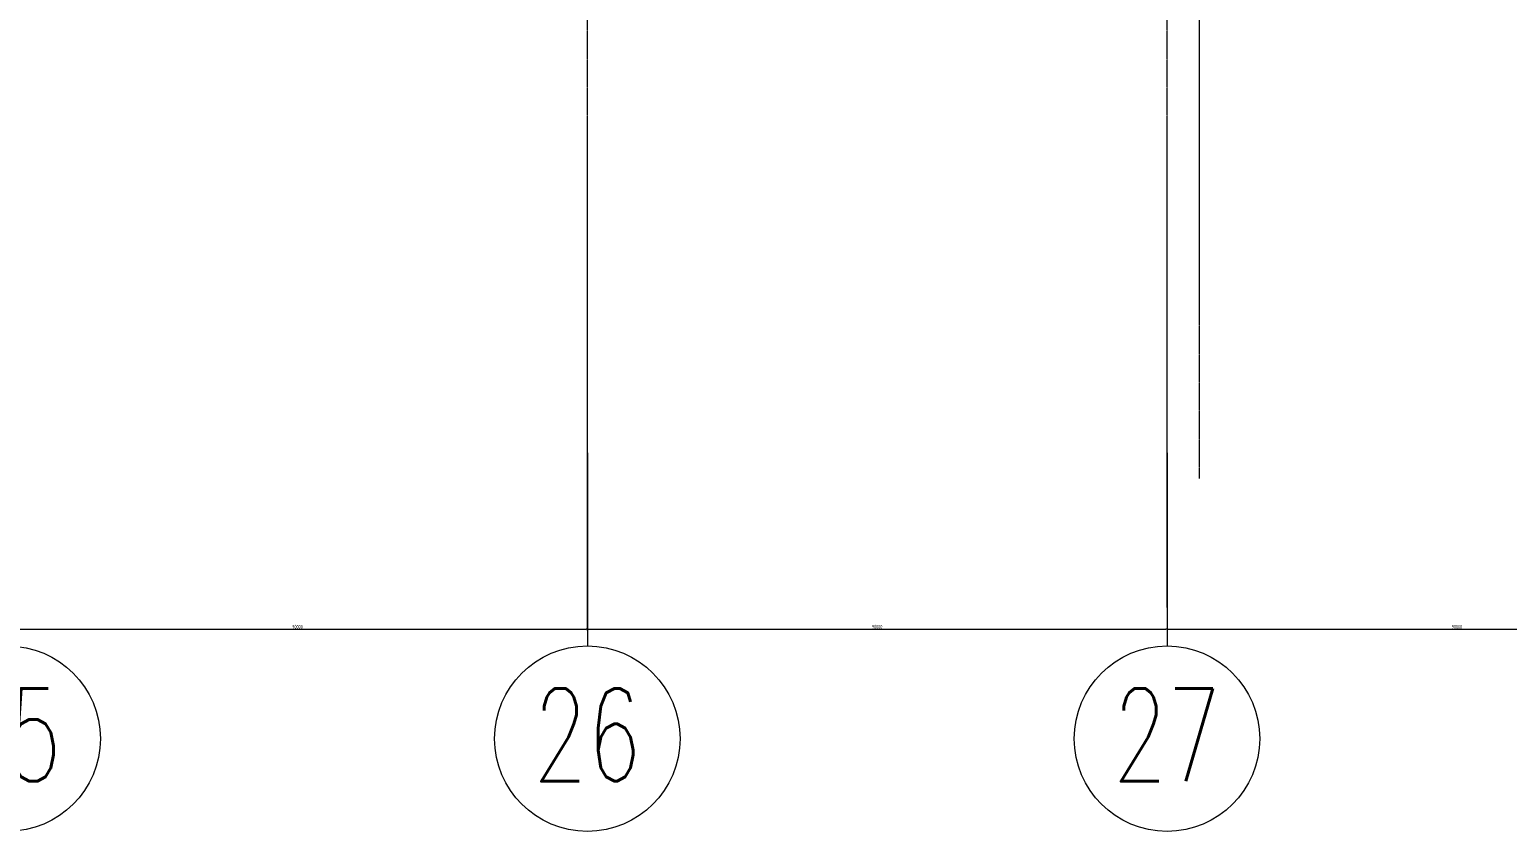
# Model space of a CAD drawing. Extents: x 73996 to 686888, y -9729 to 263202.
# Drawn here: x 490266 to 513210, y 154198 to 166651 of the extents above; entities that cross this region are included whole.
import ezdxf
from ezdxf.enums import TextEntityAlignment as Align

# ---------------------------------------------------------------- set-up
doc = ezdxf.new("R2010")
doc.units = 0
doc.header["$LTSCALE"] = 20
doc.linetypes.add('Data Center Layout_L20$0$CENTER', pattern=[2, 1.25, -0.25, 0.25, -0.25])
doc.layers.add('Data Center Layout_L20$0$98-DIM', color=252, linetype='Continuous')
doc.layers.add('Data Center Layout_L20$0$MACHINE-DIM', color=252, linetype='Continuous')
for name, color, linetype, lineweight in [('Data Center Layout_L20$0$FLAG', 252, 'Continuous', 0), ('Data Center Layout_L20$0$H-SIN', 252, 'Data Center Layout_L20$0$CENTER', 9), ('Data Center Layout_L20$0$K-SIN', 252, 'Data Center Layout_L20$0$CENTER', 9)]:
    doc.layers.add(name, color=color, linetype=linetype, lineweight=lineweight)
doc.styles.add('Data Center Layout_L20$0$dim-txt', font='isocp.shx', dxfattribs={"width": 0.7, "bigfont": 'chineset.shx'})
doc.styles.add('Data Center Layout_L20$0$型式1', font='simplex.shx', dxfattribs={"width": 0.68, "bigfont": 'chineset.shx'})
doc.dimstyles.new('Data Center Layout_L20$0$ARCH-dim-200MM', dxfattribs={"dimscale": 200, "dimtxt": 0.3, "dimasz": 0.1, "dimexe": 0.1, "dimexo": 0.1, "dimgap": 0.05, "dimtad": 1, "dimdec": 0, "dimlfac": 10, "dimdsep": 46, "dimtxsty": 'Data Center Layout_L20$0$dim-txt', "dimblk": 'Data Center Layout_L20$0$_Dot', "dimcen": 2, "dimclrd": 256, "dimclre": 256, "dimclrt": 256, "dimadec": 0, "dimazin": 0, "dimtfac": 0.8, "dimtdec": 1, "dimtix": 1, "dimtmove": 2, "dimatfit": 3, "dimldrblk": 'Data Center Layout_L20$0$_ArchTick', "dimfxl": 1, "dimtvp": 1, "dimtolj": 1, "dimlwd": 13, "dimlwe": 9, "dimarcsym": 0})

# ---------------------------------------------------------------- blocks, each defined once
blk = doc.blocks.new('Data Center Layout_L20$0$_Dot')
at = {"layer": 'Data Center Layout_L20$0$MACHINE-DIM', "color": 0, "lineweight": -2}
blk.add_line((-0.5, 0), (-1, 0), dxfattribs=at)
at = {"layer": 'Data Center Layout_L20$0$MACHINE-DIM', "color": 0, "const_width": 0.5}
blk.add_lwpolyline([(-0.25, 0, 1), (0.25, 0, 1)], format="xyb", close=True, dxfattribs=at)
blk = doc.blocks.new('*D53')
at = {"layer": 'Data Center Layout_L20$0$98-DIM', "lineweight": 9, "transparency": 16777216}
for p, q in [((540940, 126902), (540940, 124160)), ((549940, 126902), (549940, 124160))]:
    blk.add_line(p, q, dxfattribs=at)
at = {"layer": 'Data Center Layout_L20$0$98-DIM', "lineweight": 13, "transparency": 16777216}
blk.add_line((540960, 124180), (549920, 124180), dxfattribs=at)
at = {"layer": 'DEFPOINTS', "color": 0, "transparency": 16777216}
for p in [(540940, 126922), (549940, 126922), (549940, 124180)]:
    blk.add_point(p, dxfattribs=at)
at = {"layer": 'Data Center Layout_L20$0$98-DIM', "lineweight": 13, "transparency": 16777216, "xscale": 20, "yscale": 20, "zscale": 20, "rotation": 180}
blk.add_blockref('Data Center Layout_L20$0$_Dot', (540940, 124180), dxfattribs=at)
at = {"layer": 'Data Center Layout_L20$0$98-DIM', "lineweight": 13, "transparency": 16777216, "xscale": 20, "yscale": 20, "zscale": 20}
blk.add_blockref('Data Center Layout_L20$0$_Dot', (549940, 124180), dxfattribs=at)
at = {"layer": 'Data Center Layout_L20$0$98-DIM', "transparency": 16777216, "insert": (545440, 124220), "char_height": 60, "attachment_point": 5, "style": 'Data Center Layout_L20$0$dim-txt'}
blk.add_mtext('\\A1;90000', dxfattribs=at)
blk = doc.blocks.new('Data Center Layout_L20$0$_ArchTick')
at = {"layer": 'Data Center Layout_L20$0$MACHINE-DIM', "color": 0, "const_width": 0.15}
blk.add_lwpolyline([(-0.5, -0.5), (0.5, 0.5)], dxfattribs=at)
blk = doc.blocks.new('*D54')
at = {"layer": 'Data Center Layout_L20$0$98-DIM', "lineweight": 9, "transparency": 16777216}
for p, q in [((531940, 126902), (531940, 124160)), ((540940, 126902), (540940, 124160))]:
    blk.add_line(p, q, dxfattribs=at)
at = {"layer": 'Data Center Layout_L20$0$98-DIM', "lineweight": 13, "transparency": 16777216}
blk.add_line((531960, 124180), (540920, 124180), dxfattribs=at)
at = {"layer": 'DEFPOINTS', "color": 0, "transparency": 16777216}
for p in [(531940, 126922), (540940, 126922), (540940, 124180)]:
    blk.add_point(p, dxfattribs=at)
at = {"layer": 'Data Center Layout_L20$0$98-DIM', "lineweight": 13, "transparency": 16777216, "xscale": 20, "yscale": 20, "zscale": 20, "rotation": 180}
blk.add_blockref('Data Center Layout_L20$0$_Dot', (531940, 124180), dxfattribs=at)
at = {"layer": 'Data Center Layout_L20$0$98-DIM', "lineweight": 13, "transparency": 16777216, "xscale": 20, "yscale": 20, "zscale": 20}
blk.add_blockref('Data Center Layout_L20$0$_Dot', (540940, 124180), dxfattribs=at)
at = {"layer": 'Data Center Layout_L20$0$98-DIM', "transparency": 16777216, "insert": (536440, 124220), "char_height": 60, "attachment_point": 5, "style": 'Data Center Layout_L20$0$dim-txt'}
blk.add_mtext('\\A1;90000', dxfattribs=at)
blk = doc.blocks.new('*D55')
at = {"layer": 'Data Center Layout_L20$0$98-DIM', "lineweight": 9, "transparency": 16777216}
for p, q in [((549940, 126902), (549940, 124160)), ((558940, 126902), (558940, 124160))]:
    blk.add_line(p, q, dxfattribs=at)
at = {"layer": 'Data Center Layout_L20$0$98-DIM', "lineweight": 13, "transparency": 16777216}
blk.add_line((549960, 124180), (558920, 124180), dxfattribs=at)
at = {"layer": 'DEFPOINTS', "color": 0, "transparency": 16777216}
for p in [(549940, 126922), (558940, 126922), (558940, 124180)]:
    blk.add_point(p, dxfattribs=at)
at = {"layer": 'Data Center Layout_L20$0$98-DIM', "lineweight": 13, "transparency": 16777216, "xscale": 20, "yscale": 20, "zscale": 20, "rotation": 180}
blk.add_blockref('Data Center Layout_L20$0$_Dot', (549940, 124180), dxfattribs=at)
at = {"layer": 'Data Center Layout_L20$0$98-DIM', "lineweight": 13, "transparency": 16777216, "xscale": 20, "yscale": 20, "zscale": 20}
blk.add_blockref('Data Center Layout_L20$0$_Dot', (558940, 124180), dxfattribs=at)
at = {"layer": 'Data Center Layout_L20$0$98-DIM', "transparency": 16777216, "insert": (554440, 124220), "char_height": 60, "attachment_point": 5, "style": 'Data Center Layout_L20$0$dim-txt'}
blk.add_mtext('\\A1;90000', dxfattribs=at)
blk = doc.blocks.new('Data Center Layout_L20$0$A$C80dc7663')
at = {"layer": 'Data Center Layout_L20$0$FLAG'}
for p, q in [((540940.24, 126921.53), (540940.24, 123921.53)), ((549940.24, 126921.53), (549940.24, 123921.53))]:
    blk.add_line(p, q, dxfattribs=at)
for centre in [(531940.24, 122481.53), (540940.24, 122481.53), (549940.24, 122481.53)]:
    blk.add_circle(centre, 1440, dxfattribs=at)
at = {"layer": 'Data Center Layout_L20$0$H-SIN'}
for p, q in [((540940.24, 124521.53), (540940.24, 230045.59)), ((549940.24, 124521.53), (549940.24, 230045.59))]:
    blk.add_line(p, q, dxfattribs=at)
at = {"layer": 'Data Center Layout_L20$0$K-SIN'}
blk.add_line((550440.24, 148045.59), (550440.24, 126521.53), dxfattribs=at)
at = {"layer": 'Data Center Layout_L20$0$98-DIM', "style": 'Data Center Layout_L20$0$型式1', "width": 0.68}
for s, p in [('25', (531940.24, 123261.53)), ('26', (540940.24, 123261.53)), ('27', (549940.24, 123261.53))]:
    blk.add_text(s, height=1440, dxfattribs=at).set_placement(p, align=Align.TOP_CENTER)
at = {"layer": 'Data Center Layout_L20$0$98-DIM'}
for base, p1, p2, picture, middle in [((540940.24, 124179.82), (531940.24, 126921.53), (540940.24, 126921.53), '*D54', (536440.24, 124219.82)), ((549940.24, 124179.82), (540940.24, 126921.53), (549940.24, 126921.53), '*D53', (545440.24, 124219.82)), ((558940.24, 124179.82), (549940.24, 126921.53), (558940.24, 126921.53), '*D55', (554440.24, 124219.82))]:
    dim = blk.add_linear_dim(base=base, p1=p1, p2=p2, dimstyle='Data Center Layout_L20$0$ARCH-dim-200MM', dxfattribs=at)
    dim.commit()
    dim.dimension.update_dxf_attribs({"geometry": picture, "text_midpoint": middle})
blk = doc.blocks.new('Data Center Layout_L20')
blk.add_blockref('Data Center Layout_L20$0$A$C80dc7663', (-42015, 33157))

msp = doc.modelspace()

# ---------------------------------------------------------------- block references
msp.add_blockref('Data Center Layout_L20', (0, 0))

doc.saveas('drawing.dxf')
